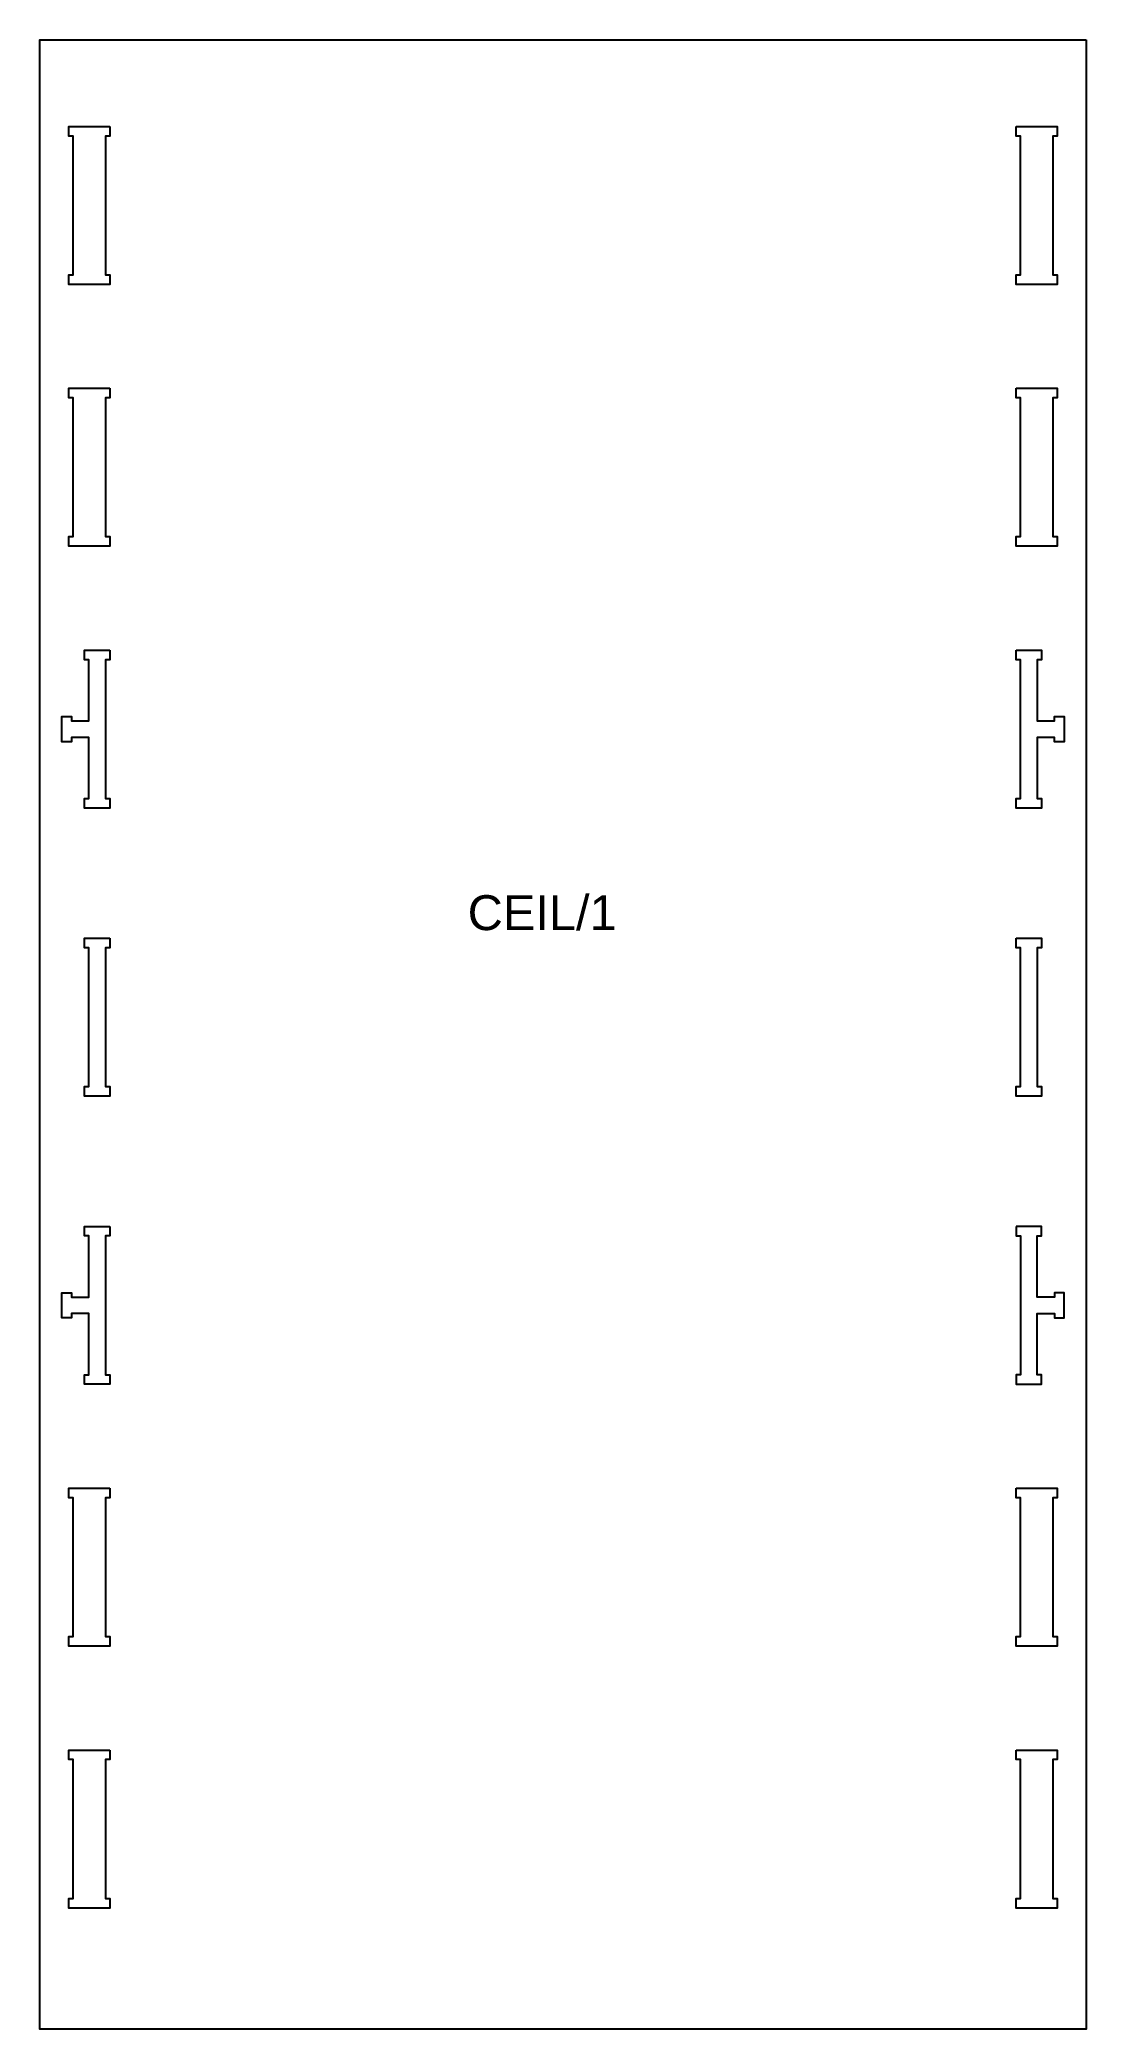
# Model space of a CAD drawing. Header units: millimetres. Extents: x 100 to 1300, y 60 to 2340.
import ezdxf

# ---------------------------------------------------------------- set-up
doc = ezdxf.new("R2010")
doc.units = ezdxf.units.MM
for name, color, linetype, true_color in [('1_ANYTOOL_1MMDEEP_INSIDE', 2, 'Continuous', 0xffff00), ('3_ANYTOOL_CUTTHROUGH_INSID', 4, 'Continuous', 0x00ffff), ('6_ANYTOOL_CUTTHROUGH_OUTSI', 5, 'Continuous', 0x0000ff)]:
    doc.layers.add(name, color=color, linetype=linetype, true_color=true_color)
doc.styles.add('textstyle11', font='standard')

msp = doc.modelspace()

# ---------------------------------------------------------------- linework, layer by layer
at = {"layer": '3_ANYTOOL_CUTTHROUGH_INSID'}
for points in [[(180.5, 2240.4), (180.5, 2229.4), (175.5, 2229.4), (175.5, 2070.4), (180.5, 2070.4), (180.5, 2059.4), (133.5, 2059.4), (133.5, 2070.4), (138.5, 2070.4), (138.5, 2229.4), (133.5, 2229.4), (133.5, 2240.4)], [(1219.5, 2240.4), (1266.5, 2240.4), (1266.5, 2229.4), (1261.5, 2229.4), (1261.5, 2070.4), (1266.5, 2070.4), (1266.5, 2059.4), (1219.5, 2059.4), (1219.5, 2070.4), (1224.5, 2070.4), (1224.5, 2229.4), (1219.5, 2229.4)], [(180.5, 1940.4), (180.5, 1929.4), (175.5, 1929.4), (175.5, 1770.4), (180.5, 1770.4), (180.5, 1759.4), (133.5, 1759.4), (133.5, 1770.4), (138.5, 1770.4), (138.5, 1929.4), (133.5, 1929.4), (133.5, 1940.4)], [(1219.5, 1940.4), (1266.5, 1940.4), (1266.5, 1929.4), (1261.5, 1929.4), (1261.5, 1770.4), (1266.5, 1770.4), (1266.5, 1759.4), (1219.5, 1759.4), (1219.5, 1770.4), (1224.5, 1770.4), (1224.5, 1929.4), (1219.5, 1929.4)], [(180.5, 1640.4), (180.5, 1629.4), (175.5, 1629.4), (175.5, 1470.4), (180.5, 1470.4), (180.5, 1459.4), (151.5, 1459.4), (151.5, 1470.4), (156.5, 1470.4), (156.5, 1540.4), (136.5, 1540.4), (136.5, 1535.4), (125.5, 1535.4), (125.5, 1564.4), (136.5, 1564.4), (136.5, 1559.4), (156.5, 1559.4), (156.5, 1629.4), (151.5, 1629.4), (151.5, 1640.4)], [(1219.5, 1640.4), (1248.5, 1640.4), (1248.5, 1629.4), (1243.5, 1629.4), (1243.5, 1559.4), (1263.5, 1559.4), (1263.5, 1564.4), (1274.5, 1564.4), (1274.5, 1535.4), (1263.5, 1535.4), (1263.5, 1540.4), (1243.5, 1540.4), (1243.5, 1470.4), (1248.5, 1470.4), (1248.5, 1459.4), (1219.5, 1459.4), (1219.5, 1470.4), (1224.5, 1470.4), (1224.5, 1629.4), (1219.5, 1629.4)], [(180.5, 1310.3), (180.5, 1299.3), (175.5, 1299.3), (175.5, 1140.3), (180.5, 1140.3), (180.5, 1129.3), (151.5, 1129.3), (151.5, 1140.3), (156.5, 1140.3), (156.5, 1299.3), (151.5, 1299.3), (151.5, 1310.3)], [(1219.5, 1310.3), (1248.5, 1310.3), (1248.5, 1299.3), (1243.5, 1299.3), (1243.5, 1140.3), (1248.5, 1140.3), (1248.5, 1129.3), (1219.5, 1129.3), (1219.5, 1140.3), (1224.5, 1140.3), (1224.5, 1299.3), (1219.5, 1299.3)], [(180.5, 980.2), (180.5, 969.2), (175.5, 969.2), (175.5, 810.2), (180.5, 810.2), (180.5, 799.2), (151.5, 799.2), (151.5, 810.2), (156.5, 810.2), (156.5, 880.2), (136.5, 880.2), (136.5, 875.2), (125.5, 875.2), (125.5, 904.2), (136.5, 904.2), (136.5, 899.2), (156.5, 899.2), (156.5, 969.2), (151.5, 969.2), (151.5, 980.2)], [(1219.5, 980.2), (1219.5, 969.2), (1224.5, 969.2), (1224.5, 810.2), (1219.5, 810.2), (1219.5, 799.2), (1248.5, 799.2), (1248.5, 810.2), (1243.5, 810.2), (1243.5, 880.2), (1263.5, 880.2), (1263.5, 875.2), (1274.5, 875.2), (1274.5, 904.2), (1263.5, 904.2), (1263.5, 899.2), (1243.5, 899.2), (1243.5, 969.2), (1248.5, 969.2), (1248.5, 980.2)], [(180.5, 680.2), (180.5, 669.2), (175.5, 669.2), (175.5, 510.2), (180.5, 510.2), (180.5, 499.2), (133.5, 499.2), (133.5, 510.2), (138.5, 510.2), (138.5, 669.2), (133.5, 669.2), (133.5, 680.2)], [(1219.5, 680.2), (1266.5, 680.2), (1266.5, 669.2), (1261.5, 669.2), (1261.5, 510.2), (1266.5, 510.2), (1266.5, 499.2), (1219.5, 499.2), (1219.5, 510.2), (1224.5, 510.2), (1224.5, 669.2), (1219.5, 669.2)], [(180.5, 380.2), (180.5, 369.2), (175.5, 369.2), (175.5, 210.2), (180.5, 210.2), (180.5, 199.2), (133.5, 199.2), (133.5, 210.2), (138.5, 210.2), (138.5, 369.2), (133.5, 369.2), (133.5, 380.2)], [(1219.5, 380.2), (1266.5, 380.2), (1266.5, 369.2), (1261.5, 369.2), (1261.5, 210.2), (1266.5, 210.2), (1266.5, 199.2), (1219.5, 199.2), (1219.5, 210.2), (1224.5, 210.2), (1224.5, 369.2), (1219.5, 369.2)]]:
    msp.add_lwpolyline(points, close=True, dxfattribs=at)
at = {"layer": '6_ANYTOOL_CUTTHROUGH_OUTSI'}
msp.add_lwpolyline([(1299.7, 2339.6), (1299.7, 60.4), (100.3, 60.4), (100.3, 2339.6)], close=True, dxfattribs=at)

# ---------------------------------------------------------------- texts
at = {"layer": '1_ANYTOOL_1MMDEEP_INSIDE', "insert": (590.7, 1359.6), "char_height": 40, "width": 196.867, "attachment_point": 1, "style": 'textstyle11'}
msp.add_mtext('\\fArial;CEIL/1', dxfattribs=at)

doc.saveas('drawing.dxf')
